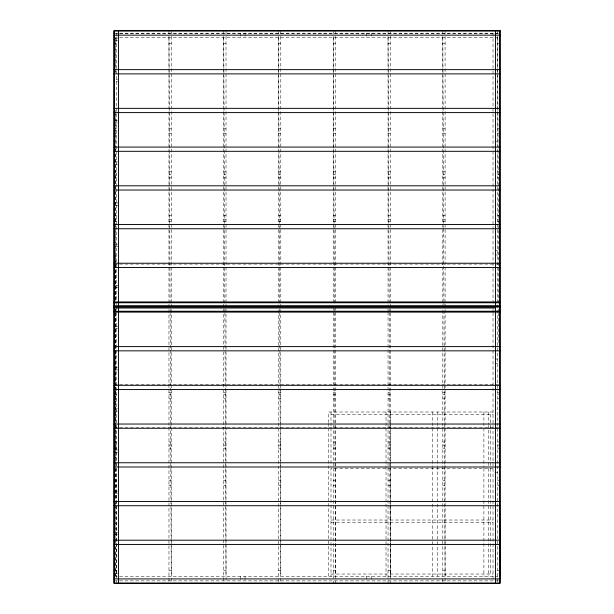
<?xml version="1.0" encoding="UTF-8"?>
<svg xmlns="http://www.w3.org/2000/svg" width="614" height="614" viewBox="0 0 614 614"><rect width="100%" height="100%" fill="white"/><g stroke="black" fill="none" stroke-linecap="round" stroke-linejoin="round"><path stroke-width="0.46" stroke-dasharray="3.07 2.3" d="M494.846 33.279L497.586 33.194M114.204 33.194L499.865 33.194M116.031 33.34L118.771 33.34M119.73 33.34L493.019 33.34M114.204 37.761L493.019 37.761M494.846 37.761L499.865 37.761M117.512 38.329L115.309 38.329L115.309 68.116M115.309 40.616L117.512 40.616M114.204 43.295L116.491 43.295M168.973 43.295L171.26 43.295M223.742 43.295L226.021 43.295M278.51 43.295L280.79 43.295M333.279 43.295L335.559 43.295M388.048 43.295L390.327 43.295M442.817 43.295L445.096 43.295M497.586 43.295L499.865 43.295M116.046 79.498L117.512 79.498M116.046 81.777L117.512 81.777M115.309 120.659L117.512 120.659M115.309 122.938L117.512 122.938M114.204 128.756L116.491 128.756M168.973 128.756L171.26 128.756M223.742 128.756L226.021 128.756M278.51 128.756L280.79 128.756M333.279 128.756L335.559 128.756M388.048 128.756L390.327 128.756M442.817 128.756L445.096 128.756M497.586 128.756L499.105 128.756M114.204 133.652L116.491 133.652M168.973 133.652L171.26 133.652M223.742 133.652L226.021 133.652M278.51 133.652L280.79 133.652M333.279 133.652L335.559 133.652M388.048 133.652L390.327 133.652M442.817 133.652L445.096 133.652M497.586 133.652L499.105 133.652M494.846 141.819L497.586 141.819M115.309 161.82L117.512 161.82M115.309 164.107L117.512 164.107M114.204 171.49L116.491 171.49M168.973 171.49L171.26 171.49M223.742 171.49L226.021 171.49M278.51 171.49L280.79 171.49M333.279 171.49L335.559 171.49M388.048 171.49L390.327 171.49M442.817 171.49L445.096 171.49M497.586 171.49L499.105 171.49M114.204 174.591L116.491 174.591M168.973 174.591L171.26 174.591M223.742 174.591L226.021 174.591M278.51 174.591L280.79 174.591M333.279 174.591L335.559 174.591M388.048 174.591L390.327 174.591M442.817 174.591L445.096 174.591M497.586 174.591L499.865 174.591M114.204 177.86L116.491 177.86M168.973 177.86L171.26 177.86M223.742 177.86L226.021 177.86M278.51 177.86L280.79 177.86M333.279 177.86L335.559 177.86M388.048 177.86L390.327 177.86M442.817 177.86L445.096 177.86M497.586 177.86L499.105 177.86M115.309 202.988L118.694 202.988M115.309 205.268L118.694 205.268M114.204 215.522L116.491 215.522M168.973 215.522L171.26 215.522M223.742 215.522L226.021 215.522M278.51 215.522L280.79 215.522M333.279 215.522L335.559 215.522M388.048 215.522L390.327 215.522M442.817 215.522L445.096 215.522M497.586 215.522L499.865 215.522M114.964 219.697L116.491 219.697M168.973 219.697L171.26 219.697M223.742 219.697L226.021 219.697M278.51 219.697L280.79 219.697M333.279 219.697L335.559 219.697M388.048 219.697L390.327 219.697M442.817 219.697L445.096 219.697M497.586 219.697L499.865 219.697M114.964 221.57L116.491 221.57M168.973 221.57L171.26 221.57M223.742 221.57L226.021 221.57M278.51 221.57L280.79 221.57M333.279 221.57L335.559 221.57M388.048 221.57L390.327 221.57M442.817 221.57L445.096 221.57M497.586 221.57L499.865 221.57M115.309 244.149L117.512 244.149M115.309 246.429L118.694 246.429M494.846 250.443L497.586 250.443M494.846 255.01L497.586 255.01M114.204 264.074L499.865 264.074M115.309 285.31L118.694 285.31M115.309 287.598L118.694 287.598M115.309 326.479L118.694 326.479M115.309 328.759L117.512 328.759M494.846 359.067L497.586 359.067M494.846 363.626L497.586 363.626M115.309 367.64L117.512 367.64M115.309 369.92L118.694 369.92M114.204 384.471L499.105 384.471M114.204 392.499L116.491 392.499M168.973 392.499L171.26 392.499M223.742 392.499L226.021 392.499M278.51 392.499L280.79 392.499M333.279 392.499L335.559 392.499M388.048 392.499L390.327 392.499M442.817 392.499L445.096 392.499M497.586 392.499L499.105 392.499M114.204 394.718L116.491 394.718M168.973 394.718L171.26 394.718M223.742 394.718L226.021 394.718M278.51 394.718L280.79 394.718M333.279 394.718L335.559 394.718M388.048 394.718L390.327 394.718M442.817 394.718L445.096 394.718M497.586 394.718L499.865 394.718M114.204 398.862L116.491 398.862M168.973 398.862L171.26 398.862M223.742 398.862L226.021 398.862M278.51 398.862L280.79 398.862M333.279 398.862L335.559 398.862M388.048 398.862L390.327 398.862M442.817 398.862L445.096 398.862M497.586 398.862L499.865 398.862M115.309 408.801L117.512 408.801M115.309 411.088L117.512 411.088M493.019 412.009L328.713 412.009L328.713 422.516M331 414.289L493.019 414.289M114.204 427.436L499.865 427.436M114.204 441.988L116.491 441.988M168.973 441.988L171.26 441.988M223.742 441.988L226.021 441.988M278.51 441.988L280.79 441.988M333.279 441.988L335.559 441.988M388.048 441.988L390.327 441.988M442.817 441.988L445.096 441.988M497.586 441.988L499.105 441.988M114.204 445.15L116.491 445.15M168.973 445.15L171.26 445.15M223.742 445.15L226.021 445.15M278.51 445.15L280.79 445.15M333.279 445.15L335.559 445.15M388.048 445.15L390.327 445.15M442.817 445.15L445.096 445.15M497.586 445.15L499.105 445.15M114.204 448.174L116.491 448.174M168.973 448.174L171.26 448.174M223.742 448.174L226.021 448.174M278.51 448.174L280.79 448.174M333.279 448.174L335.559 448.174M388.048 448.174L390.327 448.174M442.817 448.174L445.096 448.174M497.586 448.174L499.865 448.174M115.309 449.97L117.512 449.97M115.309 452.249L117.512 452.249M493.019 468.298L331 468.298L331 576.308M494.846 472.25L497.586 472.25M114.204 480.509L116.491 480.509M168.973 480.509L171.26 480.509M223.742 480.509L226.021 480.509M278.51 480.509L280.79 480.509M333.279 480.509L335.559 480.509M388.048 480.509L390.327 480.509M442.817 480.509L445.096 480.509M497.586 480.509L499.105 480.509M114.204 485.221L116.491 485.221M168.973 485.221L171.26 485.221M223.742 485.221L226.021 485.221M278.51 485.221L280.79 485.221M333.279 485.221L335.559 485.221M388.048 485.221L390.327 485.221M442.817 485.221L445.096 485.221M497.586 485.221L499.105 485.221M115.309 491.131L117.512 491.131M115.309 493.41L117.512 493.41M331 520.02L493.019 520.02M331 522.307L493.019 522.307M115.309 532.292L117.512 532.292M115.309 534.579L117.512 534.579M114.964 570.782L116.491 570.782M168.973 570.782L171.26 570.782M223.742 570.782L226.021 570.782M278.51 570.782L280.79 570.782M333.279 570.782L335.559 570.782M388.048 570.782L390.327 570.782M442.817 570.782L445.096 570.782M497.586 570.782L499.105 570.782M115.309 573.461L117.512 573.461M331 574.029L493.019 574.029M116.491 575.74L115.309 575.74L115.309 544.058M114.204 576.308L493.019 576.308M494.846 576.308L499.105 576.308M114.204 580.875L499.865 580.875M497.586 37.761L498.391 229.413M498.399 230.373L498.706 303.201M498.729 308.949L498.745 311.828M498.745 312.787L498.875 342.489M442.817 37.761L443.615 227.502M443.623 228.454L443.93 301.29M443.937 302.241L443.945 305.12M443.968 310.868L445.096 576.308M388.048 37.761L388.862 229.413M388.862 230.373L389.169 303.201M389.199 308.949L389.207 311.828M389.215 312.787L390.327 576.308M333.279 37.761L334.093 229.413M334.093 230.373L334.4 303.201M334.43 308.949L334.438 311.828M334.446 312.787L335.559 576.308M278.51 37.761L279.324 229.413M279.324 230.373L279.639 303.201M279.662 308.949L279.669 311.828M279.677 312.787L280.79 576.308M223.742 37.761L224.555 229.413M224.555 230.373L224.87 303.201M224.893 308.949L224.901 311.828M224.908 312.787L226.021 576.308M168.973 37.761L169.786 229.413M169.794 230.373L170.101 303.201M170.124 308.949L170.139 311.828M170.139 312.787L171.26 576.308M115.125 254.334L115.332 303.201M115.355 308.949L115.371 311.828M115.371 312.787L116.491 576.308M497.586 30.915L497.586 583.154M493.019 33.194L493.019 229.436M493.019 230.373L493.019 303.201M493.019 308.949L493.019 312.288M493.019 312.787L493.019 580.875M490.739 414.289L490.739 466.018M490.739 468.298L490.739 574.029M488.452 412.009L488.452 424.512M488.452 425.379L488.452 429.232M488.452 430.161L488.452 467.415M488.452 468.298L488.452 576.308M483.893 412.009L483.893 467.415M483.893 468.298L483.893 576.308M445.096 30.915L445.096 303.201M445.096 304.183L445.096 583.154M442.817 30.915L442.817 583.154M437.337 412.009L437.337 466.018M437.337 466.456L437.337 576.308M432.77 412.009L432.77 466.018M432.77 466.456L432.77 576.308M390.581 412.009L390.581 466.018M390.581 466.456L390.581 576.308M390.327 30.915L390.327 303.201M390.327 304.183L390.327 307.038M390.327 308.934L390.327 311.828M390.327 312.733L390.327 583.154M388.048 30.915L388.048 307.038M388.048 308.934L388.048 311.828M388.048 312.119L388.048 583.154M386.022 412.009L386.022 466.018M386.022 466.456L386.022 576.308M371.309 33.194L371.309 37.761M371.309 576.308L371.309 580.875M366.75 33.194L366.75 37.761M366.75 576.308L366.75 580.875M335.559 30.915L335.559 303.201M335.559 307.038L335.559 583.154M333.279 30.915L333.279 303.201M333.279 307.038L333.279 583.154M331 412.009L331 466.018M328.713 423.368L328.713 427.29M328.713 428.096L328.713 576.308M280.79 30.915L280.79 303.201M280.79 304.183L280.79 583.154M278.51 30.915L278.51 583.154M245.04 33.194L245.04 37.761M245.04 576.308L245.04 580.875M240.481 33.194L240.481 37.761M240.481 576.308L240.481 580.875M226.021 30.915L226.021 303.201M226.021 304.183L226.021 307.038M226.021 308.934L226.021 583.154M223.742 30.915L223.742 303.201M223.742 304.183L223.742 307.038M223.742 308.934L223.742 583.154M171.26 30.915L171.26 303.201M171.26 304.183L171.26 583.154M168.973 30.915L168.973 303.201M168.973 304.183L168.973 583.154M116.491 33.194L116.491 583.154M115.309 69.06L115.309 72.859M115.309 112.124L115.309 147.598M115.309 148.542L115.309 263.498M115.309 264.45L115.309 302.771M115.309 309.41L115.309 312.25M115.309 313.201L115.309 349.619M115.309 350.571L115.309 386.045M115.309 386.989L115.309 389.836M115.309 390.788L115.309 422.463M115.309 423.414L115.309 427.206M115.309 428.158L115.309 467.423M115.309 468.375L115.309 500.049M115.309 501.001L115.309 503.848M115.309 504.792L115.309 538.371M115.309 539.322L115.309 543.114M115.163 38.329L115.163 69.942M115.163 70.902L115.163 72.82M115.163 110.175L115.163 113.053M115.163 114.012L115.163 147.537M115.163 148.496L115.163 225.131M115.163 226.09L115.163 263.452M115.163 264.404L115.163 302.725M115.163 309.433L115.163 312.303M115.163 313.263L115.163 351.584M115.163 352.536L115.163 386.068M115.163 387.027L115.163 389.898M115.163 390.857L115.163 424.381M115.163 425.341L115.163 429.171M115.163 430.13L115.163 467.492M115.163 468.451L115.163 501.976M115.163 502.935L115.163 505.813M115.163 506.765L115.163 540.297M115.163 541.256L115.163 545.086M115.163 546.046L115.163 575.74"/><path stroke-width="0.92" d="M114.557 34.108L114.511 109.63M114.204 33.194L114.641 33.194M114.204 35.159L499.865 35.159M114.204 69.635L499.865 69.635M114.204 73.88L499.865 73.88M114.204 108.356L499.865 108.356M114.204 112.592L499.865 112.592M114.204 147.076L499.865 147.076M114.204 151.313L499.865 151.313M114.204 185.796L499.865 185.796M114.204 190.033L499.865 190.033M114.204 224.509L499.865 224.509M114.204 228.753L499.865 228.753M114.204 263.229L499.865 263.229M114.204 267.474L499.865 267.474M114.204 301.95L499.865 301.95M113.92 302.756L500.08 302.756M114.204 305.979L500.08 305.979M114.204 306.194L499.865 306.194M113.92 307L500.08 307M114.204 308.021L495.513 308.021M113.92 311.244L500.08 311.244M114.204 312.119L499.865 312.119M114.204 346.595L499.865 346.595M114.204 350.84L499.865 350.84M114.204 385.316L499.865 385.316M114.204 389.56L499.865 389.56M114.204 424.036L499.865 424.036M114.204 428.28L499.865 428.28M114.204 462.756L499.865 462.756M114.204 467.001L499.865 467.001M114.204 501.477L499.865 501.477M114.204 505.721L499.865 505.721M114.204 540.197L499.865 540.197M114.204 544.441L499.865 544.441M114.204 578.918L499.865 578.918M499.489 488.153L499.865 576.308M495.513 30.7L495.513 583.3M118.487 30.7L118.487 583.3M500.08 30.7L113.92 30.7L113.92 583.3L500.08 583.3L500.08 30.7M499.865 30.915L114.204 30.915L114.204 583.154L499.865 583.154L499.865 30.915"/></g></svg>
